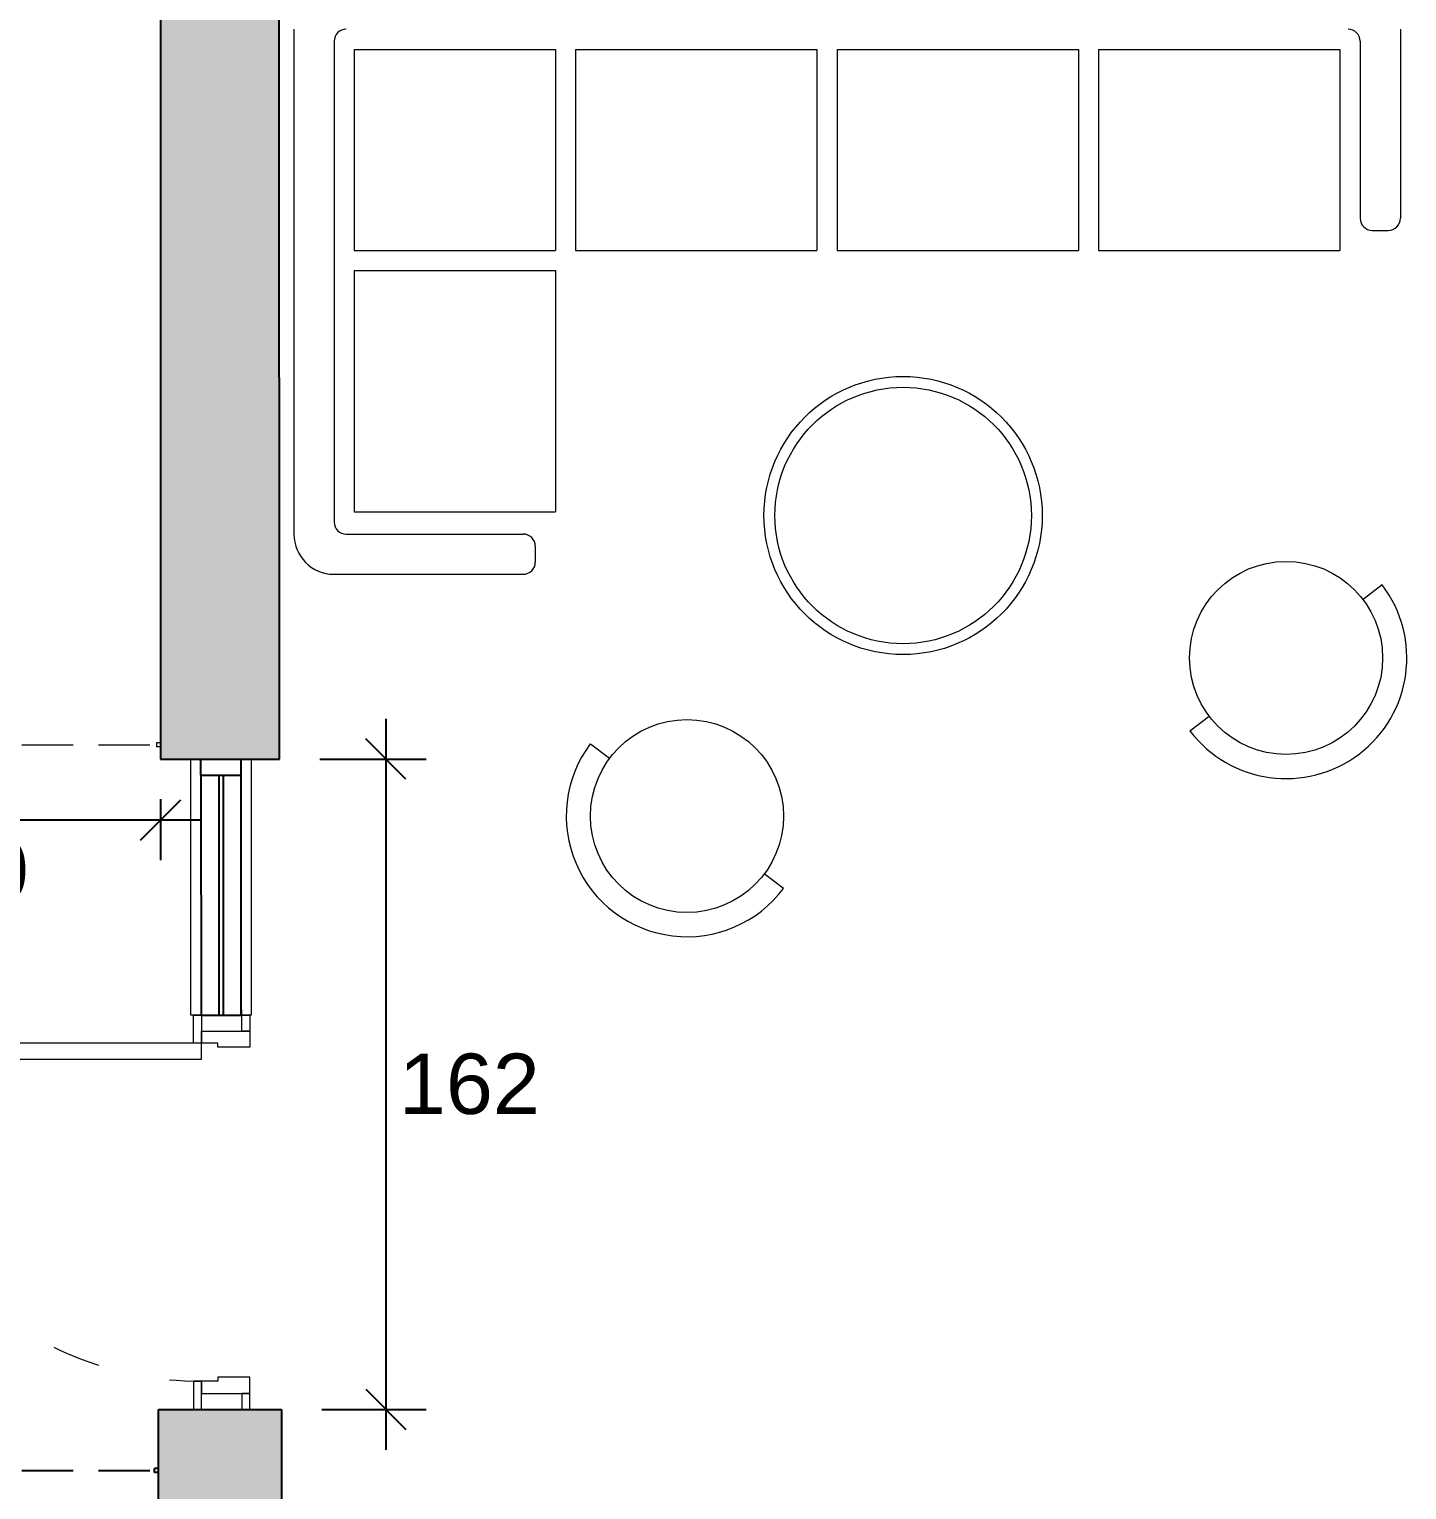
# Model space of a CAD drawing. Header units: inches. Extents: x -173 to 14008, y -3334 to 10368.
# Drawn here: x 12627.3 to 12969.4, y -384.8 to -21.9 of the extents above; entities that cross this region are included whole.
import ezdxf

# ---------------------------------------------------------------- set-up
doc = ezdxf.new("R2010")
doc.units = ezdxf.units.IN
doc.header["$MEASUREMENT"] = 0
doc.linetypes.add('ACAD_ISO03W100', pattern=[30, 12, -18])
doc.linetypes.add('TRATTEGGIATA2', pattern=[9.525, 6.35, -3.175])
for name, color, linetype, lineweight in [('ARREDAMENTO', 8, 'Continuous', 18), ('INFISSI', 4, 'Continuous', 18), ('PORTE_finestre_doors_windows', 4, 'Continuous', 15), ('QUOTE', 6, 'Continuous', 9), ('SEZIONI_medie_small_section', 2, 'Continuous', 25)]:
    doc.layers.add(name, color=color, linetype=linetype, lineweight=lineweight)
doc.styles.get("Standard").update_dxf_attribs({"font": 'Arial.ttf'})
doc.dimstyles.get("Standard").update_dxf_attribs({"dimtxt": 15, "dimasz": 10, "dimexe": 10, "dimexo": 10, "dimgap": 5, "dimtad": 2, "dimtih": 1, "dimtoh": 1, "dimdec": 0, "dimzin": 0, "dimdsep": 46, "dimtxsty": 'Standard', "dimblk": 'OBLIQUE', "dimblk1": 'OBLIQUE', "dimblk2": 'OBLIQUE', "dimcen": 0.09, "dimdle": 10, "dimadec": 0, "dimazin": 0, "dimtfac": 1, "dimtdec": 0, "dimtofl": 0, "dimtmove": 0, "dimatfit": 3, "dimldrblk": 'OBLIQUE', "dimfxl": 1, "dimtolj": 1, "dimtzin": 0, "dimarcsym": 0})

# ---------------------------------------------------------------- blocks, each defined once
blk = doc.blocks.new('_Oblique')
at = {"color": 0, "linetype": 'ByBlock', "lineweight": -2}
blk.add_line((-0.5, -0.5), (0.5, 0.5), dxfattribs=at)
blk = doc.blocks.new('*D102')
at = {"layer": 'Defpoints', "color": 0, "transparency": 16777216}
for p in [(12689.46, -203.23), (12689.91, -364.81), (12715.83, -364.81)]:
    blk.add_point(p, dxfattribs=at)
at = {"layer": 'QUOTE', "color": 0, "lineweight": -2, "transparency": 16777216}
for p, q in [((12715.83, -193.23), (12715.83, -374.81)), ((12699.46, -203.23), (12725.83, -203.23)), ((12699.91, -364.81), (12725.83, -364.81))]:
    blk.add_line(p, q, dxfattribs=at)
at = {"layer": 'QUOTE', "color": 0, "lineweight": -2, "transparency": 16777216, "xscale": 10, "yscale": 10, "zscale": 10}
for p, rotation in [((12715.83, -203.23), 90), ((12715.83, -364.81), 270)]:
    blk.add_blockref('_Oblique', p, dxfattribs=dict(at, rotation=rotation))
at = {"layer": 'QUOTE', "color": 0, "transparency": 16777216, "insert": (12736.59, -284.02), "char_height": 15, "attachment_point": 5}
blk.add_mtext('\\A1;162', dxfattribs=at)
blk = doc.blocks.new('*D103')
at = {"layer": 'Defpoints', "color": 0, "transparency": 16777216}
for p in [(12559.4, -204.85), (12659.91, -203.23), (12659.91, -218.36)]:
    blk.add_point(p, dxfattribs=at)
at = {"layer": 'QUOTE', "color": 0, "lineweight": -2, "transparency": 16777216}
for p, q in [((12659.91, -213.23), (12659.91, -228.36)), ((12559.4, -214.85), (12559.4, -228.36)), ((12549.4, -218.36), (12669.91, -218.36))]:
    blk.add_line(p, q, dxfattribs=at)
at = {"layer": 'QUOTE', "color": 0, "lineweight": -2, "transparency": 16777216, "xscale": 10, "yscale": 10, "zscale": 10, "rotation": 180}
blk.add_blockref('_Oblique', (12559.4, -218.36), dxfattribs=at)
at = {"layer": 'QUOTE', "color": 0, "lineweight": -2, "transparency": 16777216, "xscale": 10, "yscale": 10, "zscale": 10}
blk.add_blockref('_Oblique', (12659.91, -218.36), dxfattribs=at)
at = {"layer": 'QUOTE', "color": 0, "transparency": 16777216, "insert": (12609.65, -230.96), "char_height": 15, "attachment_point": 5}
blk.add_mtext('\\A1;100', dxfattribs=at)

msp = doc.modelspace()

# ---------------------------------------------------------------- hatches: boundary and pattern name
h = msp.add_hatch(color=256)
h.dxf.hatch_style = 1
h.paths.add_polyline_path([(12689.36, 17.6), (12659.91, 17.6), (12659.91, -203.23), (12689.46, -203.23)])
h.paths.add_polyline_path([(12479.91, -727.53), (12559.91, -727.53), (12559.91, -725.39), (12439.91, -725.39), (12159.4, -725.39), (12159.4, -727.53), (12239.4, -727.53), (12239.4, -733), (12159.4, -733), (12159.4, -735.39), (12239.4, -735.39), (12559.91, -735.39), (12559.91, -733), (12479.91, -733)])
h.paths.add_polyline_path([(12059.4, -725.39), (12029.4, -725.39), (12029.4, -980.04), (12029.4, -1000.04), (12029.4, -1060.04), (12059.4, -1060.04), (12059.4, -995.04)])
h = msp.add_hatch(color=256)
h.dxf.hatch_style = 1
h.paths.add_polyline_path([(12689.91, -364.81), (12659.4, -364.82), (12659.4, -630.04), (12659.4, -729.76), (12659.91, -729.76), (12659.91, -730.76), (12659.4, -980.04), (12659.4, -1060.04), (12689.4, -1060.04), (12689.4, -1000.04)])

# ---------------------------------------------------------------- linework, layer by layer
for p, q in [((12689.46, -203.23), (12689.26, 230.29)), ((12659.4, -364.82), (12689.91, -364.81)), ((12689.91, -364.81), (12689.4, -1000.04))]:
    msp.add_line(p, q)
at = {"linetype": 'ByBlock'}
msp.add_line((12659.91, -203.23), (12689.46, -203.23), dxfattribs=at)
at = {"color": 4}
for p, q in [((12669.91, -207.23), (12669.91, -203.23)), ((12679.91, -266.84), (12679.91, -203.23)), ((12669.91, -207.23), (12679.91, -207.23)), ((12669.91, -207.23), (12669.97, -266.82)), ((12674.41, -266.84), (12674.41, -207.23)), ((12674.91, -207.23), (12675.41, -207.23)), ((12675.41, -207.23), (12675.41, -266.84)), ((12669.91, -266.84), (12679.91, -266.84)), ((12679.91, -265.47), (12679.91, -266.84))]:
    msp.add_line(p, q, dxfattribs=at)
at = {"color": 4, "linetype": 'TRATTEGGIATA2', "ltscale": 2}
msp.add_line((12606.4, -379.98), (12658.4, -379.98), dxfattribs=at)
for points in [[(12659.91, 229.96), (12659.91, -203.23)], [(12659.4, -630.04), (12659.4, -364.82)]]:
    msp.add_lwpolyline(points)
at = {"layer": 'ARREDAMENTO', "linetype": 'Continuous'}
for p, q in [((12693, -21.93), (12693, -147.35)), ((12702.99, -24.93), (12702.99, -144.35)), ((12957.82, -24.93), (12957.82, -68.9)), ((12967.81, -21.93), (12967.81, -68.9)), ((12707.99, -26.93), (12707.99, -76.89)), ((12707.99, -26.93), (12757.95, -26.93)), ((12757.95, -26.93), (12757.95, -76.89)), ((12762.95, -26.93), (12822.91, -26.93)), ((12762.95, -26.93), (12762.95, -76.89)), ((12822.91, -26.93), (12822.91, -76.89)), ((12827.9, -26.93), (12887.86, -26.93)), ((12827.9, -26.93), (12827.9, -76.89)), ((12887.86, -26.93), (12887.86, -76.89)), ((12892.86, -26.93), (12892.86, -76.89)), ((12892.86, -26.93), (12952.82, -26.93)), ((12952.82, -26.93), (12952.82, -76.89)), ((12960.82, -71.9), (12964.81, -71.9)), ((12707.99, -76.89), (12757.95, -76.89)), ((12762.95, -76.89), (12822.91, -76.89)), ((12827.9, -76.89), (12887.86, -76.89)), ((12892.86, -76.89), (12952.82, -76.89)), ((12707.99, -81.89), (12757.95, -81.89)), ((12707.99, -81.89), (12707.99, -141.85)), ((12757.95, -81.89), (12757.95, -141.85)), ((12707.99, -141.85), (12757.95, -141.85)), ((12705.99, -147.35), (12749.96, -147.35)), ((12752.96, -150.35), (12752.96, -154.34)), ((12702.99, -157.34), (12749.96, -157.34))]:
    msp.add_line(p, q, dxfattribs=at)
at = {"layer": 'ARREDAMENTO'}
for p, q in [((12963.31, -160), (12958.54, -163.62)), ((12915.54, -196.23), (12920.32, -192.61)), ((12766.63, -199.44), (12771.43, -203.03)), ((12814.63, -235.36), (12809.83, -231.77))]:
    msp.add_line(p, q, dxfattribs=at)
at = {"layer": 'ARREDAMENTO', "linetype": 'Continuous'}
for radius in [34.55, 31.85]:
    msp.add_circle((12844.31, -142.74), radius, dxfattribs=at)
at = {"layer": 'ARREDAMENTO', "lineweight": 0}
for centre in [(12939.43, -178.12), (12790.63, -217.4)]:
    msp.add_circle(centre, 23.98, dxfattribs=at)
at = {"layer": 'ARREDAMENTO', "linetype": 'Continuous'}
for centre, radius, start, end in [((12705.99, -24.93), 3, 90, 180), ((12954.82, -24.93), 3, 0, 90), ((12960.82, -68.9), 3, 180, 270), ((12964.81, -68.9), 3, 270, 0), ((12705.99, -144.35), 3, 180, 270), ((12702.99, -147.35), 9.99, 180, 270), ((12749.96, -150.35), 3, 0, 90), ((12749.96, -154.34), 3, 270, 0)]:
    msp.add_arc(centre, radius, start, end, dxfattribs=at)
at = {"layer": 'ARREDAMENTO'}
for centre, start, end in [((12939.43, -178.12), 217.1796, 37.1796), ((12790.63, -217.4), 143.1915, 323.1915)]:
    msp.add_arc(centre, 29.98, start, end, dxfattribs=at)
at = {"layer": 'INFISSI'}
for p, q in [((12659.91, -199.23), (12658.91, -199.23)), ((12658.91, -199.23), (12658.91, -200.23)), ((12659.91, -200.23), (12658.91, -200.23)), ((12670.08, -360.82), (12680.08, -360.82))]:
    msp.add_line(p, q, dxfattribs=at)
at = {"layer": 'INFISSI', "color": 4, "linetype": 'TRATTEGGIATA2', "ltscale": 2}
msp.add_line((12606.4, -199.73), (12658.91, -199.73), dxfattribs=at)
at = {"layer": 'INFISSI'}
for points in [[(12670.08, -273.82), (12668.08, -273.82), (12668.08, -266.84), (12670.08, -266.84)], [(12682.08, -270.82), (12680.08, -270.82), (12680.08, -266.84), (12682.08, -266.84)], [(12682.08, -274.82), (12674.08, -274.82), (12674.08, -273.82), (12670.08, -273.82), (12670.08, -270.82), (12682.08, -270.82)], [(12670.08, -273.82), (12586.08, -273.82), (12586.08, -277.82), (12670.08, -277.82)], [(12670.08, -357.82), (12668.08, -357.82), (12668.08, -364.82), (12670.08, -364.82)], [(12682.08, -356.82), (12674.08, -356.82), (12674.08, -357.82), (12670.08, -357.82), (12670.08, -360.82), (12682.08, -360.82)], [(12682.08, -360.82), (12680.08, -360.82), (12680.08, -364.82), (12682.08, -364.82)]]:
    msp.add_lwpolyline(points, close=True, dxfattribs=at)
at = {"layer": 'INFISSI', "linetype": 'ACAD_ISO03W100'}
msp.add_arc((12670.15, -273.64), 84.17, 182.8414, 269.953, dxfattribs=at)
at = {"layer": 'PORTE_finestre_doors_windows'}
msp.add_lwpolyline([(12667.41, -203.23), (12682.41, -203.23), (12682.41, -266.84), (12667.41, -266.84)], close=True, dxfattribs=at)
at = {"layer": 'SEZIONI_medie_small_section'}
for p, q in [((12658.4, -380.48), (12658.4, -379.48)), ((12659.4, -379.48), (12658.4, -379.48)), ((12659.4, -380.48), (12658.4, -380.48))]:
    msp.add_line(p, q, dxfattribs=at)

# ---------------------------------------------------------------- dimensions: what is measured, and where the dimension line sits
at = {"layer": 'QUOTE'}
dim = msp.add_linear_dim(base=(12715.83, -364.81), p1=(12689.46, -203.23), p2=(12689.91, -364.81), angle=90, dimstyle='Standard', dxfattribs=at)
dim.commit()
dim.dimension.update_dxf_attribs({"geometry": '*D102', "text_midpoint": (12736.59, -284.02)})
dim = msp.add_linear_dim(base=(12659.91, -218.36), p1=(12559.4, -204.85), p2=(12659.91, -203.23), text='100', dimstyle='Standard', dxfattribs=at)
dim.commit()
dim.dimension.update_dxf_attribs({"geometry": '*D103', "text_midpoint": (12609.65, -230.96)})

doc.saveas('drawing.dxf')
